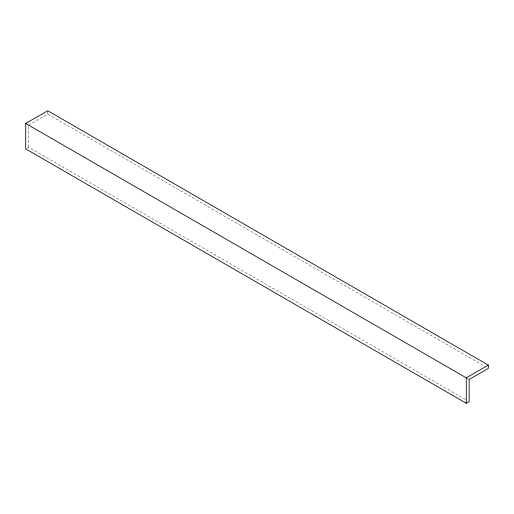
<?xml version="1.0" encoding="UTF-8"?>
<svg xmlns="http://www.w3.org/2000/svg" width="514" height="514" viewBox="0 0 514 514"><rect width="100%" height="100%" fill="white"/><g stroke="black" fill="none" stroke-linecap="round" stroke-linejoin="round"><path stroke-width="0.39" stroke-dasharray="2.57 1.93" d="M28.566 125.114L47.731 114.05L484.824 366.405M26.844 148.238L28.566 147.242L466.359 400.001M467.053 378.272L469.134 379.473M47.731 111.403L47.731 114.05M28.566 126.695L28.566 147.242"/><path stroke-width="0.77" d="M25.7 123.463L47.731 110.741L488.3 365.101L488.3 368.409L469.134 379.473L469.134 401.607L466.269 403.259L25.7 148.899L25.7 123.463L466.269 377.822L488.3 365.101M466.269 377.822L466.269 403.259"/></g></svg>
